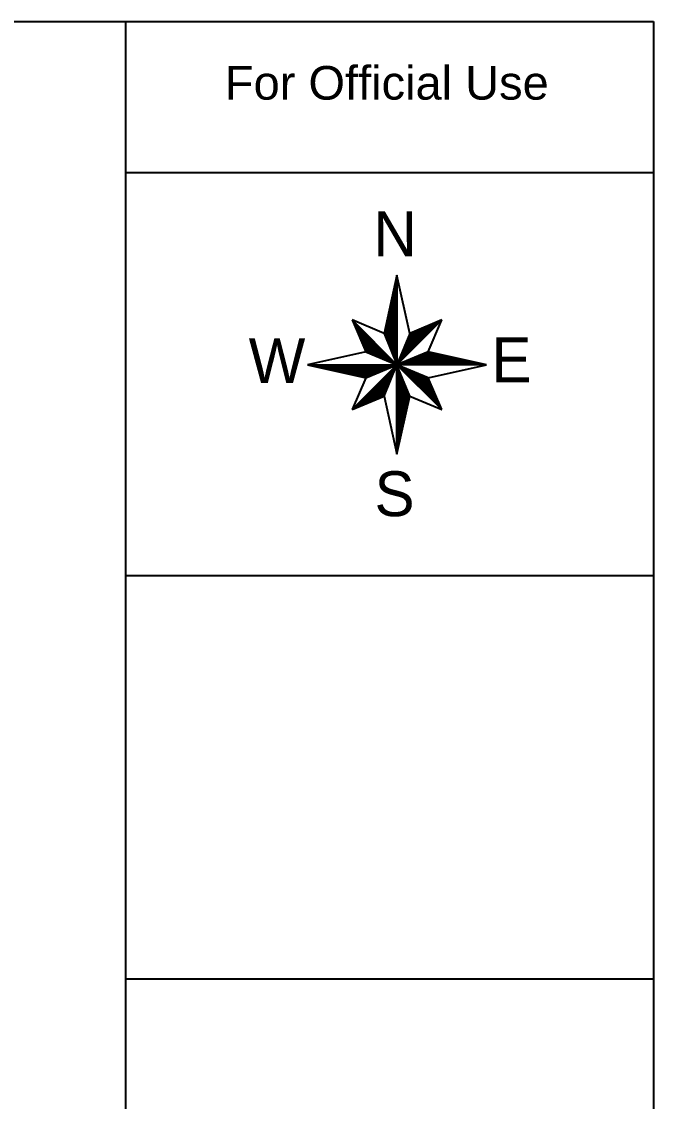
# Model space of a CAD drawing. Header units: inches. Extents: x -6800 to 96653, y -25814 to 17379.
# Drawn here: x 77516 to 78120, y -3256 to -2224 of the extents above; entities that cross this region are included whole.
import ezdxf

# ---------------------------------------------------------------- set-up
doc = ezdxf.new("R2010")
doc.units = ezdxf.units.IN
doc.header["$MEASUREMENT"] = 0
doc.layers.add('Page Format', color=7, linetype='Continuous', lineweight=25)
doc.styles.add('GOTHICE', font='gothice')
doc.styles.get("Standard").update_dxf_attribs({"font": 'arial.ttf'})

# ---------------------------------------------------------------- blocks, each defined once
blk = doc.blocks.new('*X360')
at = {"color": 0}
for p, q in [((15.32, 10.228), (16.001, 10.909)), ((15.332, 10.259), (15.97, 10.896)), ((15.345, 10.289), (15.939, 10.883)), ((15.357, 10.319), (15.908, 10.87)), ((15.37, 10.349), (15.877, 10.857)), ((15.382, 10.379), (15.846, 10.843)), ((15.395, 10.409), (15.815, 10.83)), ((15.407, 10.44), (15.784, 10.817)), ((15.42, 10.47), (15.754, 10.804)), ((15.432, 10.5), (15.723, 10.791)), ((15.445, 10.53), (15.692, 10.777)), ((15.457, 10.56), (15.661, 10.764)), ((15.47, 10.591), (15.63, 10.751)), ((15.482, 10.621), (15.599, 10.738)), ((15.495, 10.651), (15.568, 10.725)), ((15.507, 10.681), (15.537, 10.711))]:
    blk.add_line(p, q, dxfattribs=at)
blk = doc.blocks.new('*X359')
at = {"color": 0}
for p, q in [((15.378, 10.217), (15.424, 10.262)), ((15.396, 10.217), (15.454, 10.274)), ((15.414, 10.217), (15.484, 10.287)), ((15.432, 10.217), (15.514, 10.299)), ((15.449, 10.217), (15.544, 10.312)), ((15.467, 10.217), (15.574, 10.324)), ((15.485, 10.217), (15.605, 10.337)), ((15.502, 10.217), (15.635, 10.349)), ((15.52, 10.217), (15.665, 10.362)), ((15.538, 10.217), (15.695, 10.374)), ((15.555, 10.217), (15.725, 10.387)), ((15.573, 10.217), (15.756, 10.399)), ((15.591, 10.217), (15.786, 10.412)), ((15.608, 10.217), (15.808, 10.416)), ((15.626, 10.217), (15.822, 10.413)), ((15.644, 10.217), (15.837, 10.41)), ((15.661, 10.217), (15.851, 10.406)), ((15.679, 10.217), (15.866, 10.403)), ((15.697, 10.217), (15.88, 10.4)), ((15.714, 10.217), (15.895, 10.397)), ((15.732, 10.217), (15.909, 10.394)), ((15.75, 10.217), (15.924, 10.39)), ((15.767, 10.217), (15.938, 10.387)), ((15.785, 10.217), (15.952, 10.384)), ((15.803, 10.217), (15.967, 10.381)), ((15.82, 10.217), (15.981, 10.378)), ((15.838, 10.217), (15.996, 10.374)), ((15.856, 10.217), (16.01, 10.371)), ((15.873, 10.217), (16.025, 10.368)), ((15.891, 10.217), (16.039, 10.365)), ((15.909, 10.217), (16.054, 10.362)), ((15.926, 10.217), (16.068, 10.358)), ((15.944, 10.217), (16.083, 10.355)), ((15.962, 10.217), (16.097, 10.352)), ((15.98, 10.217), (16.112, 10.349)), ((15.997, 10.217), (16.126, 10.346)), ((16.015, 10.217), (16.141, 10.342)), ((16.033, 10.217), (16.155, 10.339)), ((16.05, 10.217), (16.17, 10.336)), ((16.068, 10.217), (16.184, 10.333)), ((16.086, 10.217), (16.198, 10.329)), ((16.103, 10.217), (16.213, 10.326)), ((16.121, 10.217), (16.227, 10.323)), ((16.139, 10.217), (16.242, 10.32)), ((16.156, 10.217), (16.256, 10.317)), ((16.174, 10.217), (16.271, 10.313)), ((16.192, 10.217), (16.285, 10.31)), ((16.209, 10.217), (16.3, 10.307)), ((16.227, 10.217), (16.314, 10.304)), ((16.245, 10.217), (16.329, 10.301)), ((16.262, 10.217), (16.343, 10.297)), ((16.28, 10.217), (16.358, 10.294)), ((16.298, 10.217), (16.372, 10.291)), ((16.315, 10.217), (16.387, 10.288)), ((16.333, 10.217), (16.401, 10.285)), ((16.351, 10.217), (16.415, 10.281)), ((16.368, 10.217), (16.43, 10.278)), ((16.386, 10.217), (16.444, 10.275)), ((16.404, 10.217), (16.459, 10.272)), ((16.421, 10.217), (16.473, 10.269)), ((16.439, 10.217), (16.488, 10.265)), ((16.457, 10.217), (16.502, 10.262)), ((16.474, 10.217), (16.517, 10.259)), ((16.492, 10.217), (16.531, 10.256)), ((15.325, 10.217), (15.333, 10.224)), ((15.343, 10.217), (15.363, 10.237)), ((15.361, 10.217), (15.393, 10.249)), ((16.51, 10.217), (16.546, 10.252)), ((16.528, 10.217), (16.56, 10.249)), ((16.545, 10.217), (16.575, 10.246)), ((16.563, 10.217), (16.589, 10.243)), ((16.581, 10.217), (16.604, 10.24)), ((16.598, 10.217), (16.618, 10.236)), ((16.616, 10.217), (16.633, 10.233)), ((16.634, 10.217), (16.647, 10.23)), ((16.651, 10.217), (16.661, 10.227)), ((16.669, 10.217), (16.676, 10.224)), ((16.687, 10.217), (16.69, 10.22)), ((16.704, 10.217), (16.705, 10.217))]:
    blk.add_line(p, q, dxfattribs=at)
blk = doc.blocks.new('*X358')
at = {"color": 0}
for p, q in [((15.32, 10.211), (15.322, 10.213)), ((15.329, 10.202), (15.335, 10.208)), ((15.338, 10.194), (15.347, 10.203)), ((15.347, 10.185), (15.36, 10.198)), ((15.355, 10.176), (15.372, 10.193)), ((15.364, 10.167), (15.385, 10.188)), ((15.373, 10.158), (15.397, 10.182)), ((15.382, 10.149), (15.41, 10.177)), ((15.391, 10.141), (15.422, 10.172)), ((15.4, 10.132), (15.435, 10.167)), ((15.408, 10.123), (15.447, 10.162)), ((15.417, 10.114), (15.46, 10.156)), ((15.426, 10.105), (15.472, 10.151)), ((15.435, 10.096), (15.485, 10.146)), ((15.444, 10.087), (15.497, 10.141)), ((15.453, 10.079), (15.51, 10.136)), ((15.461, 10.07), (15.522, 10.131)), ((15.47, 10.061), (15.535, 10.125)), ((15.479, 10.052), (15.547, 10.12)), ((15.488, 10.043), (15.56, 10.115)), ((15.497, 10.034), (15.572, 10.11)), ((15.506, 10.026), (15.585, 10.105)), ((15.515, 10.017), (15.597, 10.1)), ((15.523, 10.008), (15.61, 10.094)), ((15.532, 9.999), (15.622, 10.089)), ((15.541, 9.99), (15.635, 10.084)), ((15.55, 9.981), (15.647, 10.079)), ((15.559, 9.973), (15.66, 10.074)), ((15.568, 9.964), (15.672, 10.068)), ((15.576, 9.955), (15.685, 10.063)), ((15.585, 9.946), (15.697, 10.058)), ((15.594, 9.937), (15.71, 10.053)), ((15.603, 9.928), (15.722, 10.048)), ((15.612, 9.92), (15.735, 10.043)), ((15.621, 9.911), (15.747, 10.037)), ((15.629, 9.902), (15.76, 10.032)), ((15.638, 9.893), (15.772, 10.027)), ((15.647, 9.884), (15.785, 10.022)), ((15.656, 9.875), (15.797, 10.017)), ((15.665, 9.867), (15.804, 10.006)), ((15.674, 9.858), (15.81, 9.994)), ((15.682, 9.849), (15.815, 9.981)), ((15.691, 9.84), (15.82, 9.969)), ((15.7, 9.831), (15.826, 9.957)), ((15.709, 9.822), (15.831, 9.944)), ((15.718, 9.813), (15.836, 9.932)), ((15.727, 9.805), (15.841, 9.919)), ((15.735, 9.796), (15.847, 9.907)), ((15.744, 9.787), (15.852, 9.895)), ((15.753, 9.778), (15.857, 9.882)), ((15.762, 9.769), (15.863, 9.87)), ((15.771, 9.76), (15.868, 9.857)), ((15.78, 9.752), (15.873, 9.845)), ((15.789, 9.743), (15.878, 9.833)), ((15.797, 9.734), (15.884, 9.82)), ((15.806, 9.725), (15.889, 9.808)), ((15.815, 9.716), (15.894, 9.796)), ((15.824, 9.707), (15.9, 9.783)), ((15.833, 9.699), (15.905, 9.771)), ((15.842, 9.69), (15.91, 9.758)), ((15.85, 9.681), (15.916, 9.746)), ((15.859, 9.672), (15.921, 9.734)), ((15.868, 9.663), (15.926, 9.721)), ((15.877, 9.654), (15.931, 9.709)), ((15.886, 9.646), (15.937, 9.696)), ((15.895, 9.637), (15.942, 9.684)), ((15.903, 9.628), (15.947, 9.672)), ((15.912, 9.619), (15.953, 9.659)), ((15.921, 9.61), (15.958, 9.647)), ((15.93, 9.601), (15.963, 9.635)), ((15.939, 9.592), (15.968, 9.622)), ((15.948, 9.584), (15.974, 9.61)), ((15.956, 9.575), (15.979, 9.597)), ((15.965, 9.566), (15.984, 9.585)), ((15.974, 9.557), (15.99, 9.573)), ((15.983, 9.548), (15.995, 9.56)), ((15.992, 9.539), (16, 9.548)), ((16.001, 9.531), (16.006, 9.535)), ((16.009, 9.522), (16.011, 9.523))]:
    blk.add_line(p, q, dxfattribs=at)
blk = doc.blocks.new('*X357')
at = {"color": 0}
for p, q in [((15.315, 10.206), (15.318, 10.209)), ((15.315, 10.188), (15.323, 10.196)), ((15.315, 10.17), (15.328, 10.184)), ((15.315, 10.153), (15.333, 10.171)), ((15.315, 10.135), (15.339, 10.159)), ((15.315, 10.117), (15.344, 10.146)), ((15.315, 10.1), (15.349, 10.134)), ((15.315, 10.082), (15.354, 10.121)), ((15.315, 10.064), (15.359, 10.109)), ((15.315, 10.047), (15.364, 10.096)), ((15.315, 10.029), (15.37, 10.084)), ((15.315, 10.011), (15.375, 10.071)), ((15.315, 9.994), (15.38, 10.059)), ((15.315, 9.976), (15.385, 10.046)), ((15.315, 9.958), (15.39, 10.034)), ((15.315, 9.941), (15.395, 10.021)), ((15.315, 9.923), (15.401, 10.009)), ((15.315, 9.905), (15.406, 9.996)), ((15.315, 9.888), (15.411, 9.984)), ((15.315, 9.87), (15.416, 9.971)), ((15.315, 9.852), (15.421, 9.959)), ((15.315, 9.835), (15.427, 9.946)), ((15.315, 9.817), (15.432, 9.934)), ((15.315, 9.799), (15.437, 9.921)), ((15.315, 9.782), (15.442, 9.909)), ((15.315, 9.764), (15.447, 9.896)), ((15.315, 9.746), (15.452, 9.884)), ((15.315, 9.729), (15.458, 9.871)), ((15.315, 9.711), (15.463, 9.859)), ((15.315, 9.693), (15.468, 9.846)), ((15.315, 9.676), (15.473, 9.834)), ((15.315, 9.658), (15.478, 9.821)), ((15.315, 9.64), (15.484, 9.809)), ((15.315, 9.622), (15.489, 9.796)), ((15.315, 9.605), (15.494, 9.784)), ((15.315, 9.587), (15.499, 9.771)), ((15.315, 9.569), (15.504, 9.759)), ((15.315, 9.552), (15.509, 9.746)), ((15.315, 9.534), (15.515, 9.734)), ((15.315, 9.516), (15.512, 9.714)), ((15.315, 9.499), (15.507, 9.691)), ((15.315, 9.481), (15.502, 9.668)), ((15.315, 9.463), (15.497, 9.646)), ((15.315, 9.446), (15.492, 9.623)), ((15.315, 9.428), (15.487, 9.6)), ((15.315, 9.41), (15.482, 9.577)), ((15.315, 9.393), (15.477, 9.555)), ((15.315, 9.375), (15.472, 9.532)), ((15.315, 9.357), (15.467, 9.509)), ((15.315, 9.34), (15.462, 9.487)), ((15.315, 9.322), (15.457, 9.464)), ((15.315, 9.304), (15.452, 9.441)), ((15.315, 9.287), (15.447, 9.418)), ((15.315, 9.269), (15.442, 9.396)), ((15.315, 9.251), (15.436, 9.373)), ((15.315, 9.234), (15.431, 9.35)), ((15.315, 9.216), (15.426, 9.328)), ((15.315, 9.198), (15.421, 9.305)), ((15.315, 9.181), (15.416, 9.282)), ((15.315, 9.163), (15.411, 9.259)), ((15.315, 9.145), (15.406, 9.237)), ((15.315, 9.128), (15.401, 9.214)), ((15.315, 9.11), (15.396, 9.191)), ((15.315, 9.092), (15.391, 9.169)), ((15.315, 9.074), (15.386, 9.146)), ((15.315, 9.057), (15.381, 9.123)), ((15.315, 9.039), (15.376, 9.1)), ((15.315, 9.021), (15.371, 9.078)), ((15.315, 9.004), (15.366, 9.055)), ((15.315, 8.986), (15.361, 9.032)), ((15.315, 8.968), (15.356, 9.01)), ((15.315, 8.951), (15.351, 8.987)), ((15.315, 8.933), (15.346, 8.964)), ((15.315, 8.915), (15.341, 8.941)), ((15.315, 8.898), (15.336, 8.919)), ((15.315, 8.88), (15.331, 8.896)), ((15.315, 8.862), (15.326, 8.873)), ((15.315, 8.845), (15.321, 8.851)), ((15.315, 8.827), (15.316, 8.828))]:
    blk.add_line(p, q, dxfattribs=at)
blk = doc.blocks.new('*X356')
at = {"color": 0}
for p, q in [((14.635, 9.527), (15.307, 10.198)), ((14.666, 9.54), (15.295, 10.168)), ((14.697, 9.553), (15.282, 10.138)), ((14.728, 9.566), (15.27, 10.108)), ((14.759, 9.579), (15.257, 10.078)), ((14.79, 9.593), (15.245, 10.047)), ((14.821, 9.606), (15.232, 10.017)), ((14.852, 9.619), (15.22, 9.987)), ((14.882, 9.632), (15.207, 9.957)), ((14.913, 9.645), (15.195, 9.927)), ((14.944, 9.659), (15.182, 9.896)), ((14.975, 9.672), (15.17, 9.866)), ((15.006, 9.685), (15.157, 9.836)), ((15.037, 9.698), (15.145, 9.806)), ((15.068, 9.711), (15.132, 9.776)), ((15.099, 9.725), (15.12, 9.746))]:
    blk.add_line(p, q, dxfattribs=at)
blk = doc.blocks.new('*X355')
at = {"color": 0}
for p, q in [((13.928, 10.215), (13.929, 10.217)), ((13.942, 10.212), (13.947, 10.217)), ((13.957, 10.209), (13.964, 10.217)), ((13.971, 10.206), (13.982, 10.217)), ((13.985, 10.202), (14, 10.217)), ((14, 10.199), (14.017, 10.217)), ((14.014, 10.196), (14.035, 10.217)), ((14.029, 10.193), (14.053, 10.217)), ((14.043, 10.19), (14.07, 10.217)), ((14.058, 10.186), (14.088, 10.217)), ((14.072, 10.183), (14.106, 10.217)), ((14.087, 10.18), (14.123, 10.217)), ((14.101, 10.177), (14.141, 10.217)), ((14.116, 10.174), (14.159, 10.217)), ((14.13, 10.17), (14.176, 10.217)), ((14.145, 10.167), (14.194, 10.217)), ((14.159, 10.164), (14.212, 10.217)), ((14.174, 10.161), (14.229, 10.217)), ((14.188, 10.158), (14.247, 10.217)), ((14.203, 10.154), (14.265, 10.217)), ((14.217, 10.151), (14.282, 10.217)), ((14.231, 10.148), (14.3, 10.217)), ((14.246, 10.145), (14.318, 10.217)), ((14.26, 10.142), (14.335, 10.217)), ((14.275, 10.138), (14.353, 10.217)), ((14.289, 10.135), (14.371, 10.217)), ((14.304, 10.132), (14.389, 10.217)), ((14.318, 10.129), (14.406, 10.217)), ((14.333, 10.125), (14.424, 10.217)), ((14.347, 10.122), (14.442, 10.217)), ((14.362, 10.119), (14.459, 10.217)), ((14.376, 10.116), (14.477, 10.217)), ((14.391, 10.113), (14.495, 10.217)), ((14.405, 10.109), (14.512, 10.217)), ((14.42, 10.106), (14.53, 10.217)), ((14.434, 10.103), (14.548, 10.217)), ((14.449, 10.1), (14.565, 10.217)), ((14.463, 10.097), (14.583, 10.217)), ((14.477, 10.093), (14.601, 10.217)), ((14.492, 10.09), (14.618, 10.217)), ((14.506, 10.087), (14.636, 10.217)), ((14.521, 10.084), (14.654, 10.217)), ((14.535, 10.081), (14.671, 10.217)), ((14.55, 10.077), (14.689, 10.217)), ((14.564, 10.074), (14.707, 10.217)), ((14.579, 10.071), (14.724, 10.217)), ((14.593, 10.068), (14.742, 10.217)), ((14.608, 10.065), (14.76, 10.217)), ((14.622, 10.061), (14.777, 10.217)), ((14.637, 10.058), (14.795, 10.217)), ((14.651, 10.055), (14.813, 10.217)), ((14.666, 10.052), (14.83, 10.217)), ((14.68, 10.048), (14.848, 10.217)), ((14.694, 10.045), (14.866, 10.217)), ((14.709, 10.042), (14.883, 10.217)), ((14.723, 10.039), (14.901, 10.217)), ((14.738, 10.036), (14.919, 10.217)), ((14.752, 10.032), (14.937, 10.217)), ((14.767, 10.029), (14.954, 10.217)), ((14.781, 10.026), (14.972, 10.217)), ((14.796, 10.023), (14.99, 10.217)), ((14.81, 10.02), (15.007, 10.217)), ((14.825, 10.016), (15.025, 10.217)), ((14.85, 10.024), (15.043, 10.217)), ((14.88, 10.037), (15.06, 10.217)), ((14.911, 10.049), (15.078, 10.217)), ((14.941, 10.062), (15.096, 10.217)), ((14.971, 10.074), (15.113, 10.217)), ((15.001, 10.087), (15.131, 10.217)), ((15.031, 10.099), (15.149, 10.217)), ((15.061, 10.112), (15.166, 10.217)), ((15.092, 10.124), (15.184, 10.217)), ((15.122, 10.137), (15.202, 10.217)), ((15.152, 10.149), (15.219, 10.217)), ((15.182, 10.162), (15.237, 10.217)), ((15.212, 10.174), (15.255, 10.217)), ((15.243, 10.187), (15.272, 10.217)), ((15.273, 10.199), (15.29, 10.217)), ((15.303, 10.212), (15.308, 10.217))]:
    blk.add_line(p, q, dxfattribs=at)
blk = doc.blocks.new('*X354')
at = {"color": 0}
for p, q in [((14.62, 10.907), (14.622, 10.909)), ((14.625, 10.895), (14.631, 10.901)), ((14.63, 10.883), (14.639, 10.892)), ((14.636, 10.87), (14.648, 10.883)), ((14.641, 10.858), (14.657, 10.874)), ((14.646, 10.845), (14.666, 10.865)), ((14.651, 10.833), (14.675, 10.856)), ((14.657, 10.821), (14.684, 10.848)), ((14.662, 10.808), (14.693, 10.839)), ((14.667, 10.796), (14.701, 10.83)), ((14.673, 10.784), (14.71, 10.821)), ((14.678, 10.771), (14.719, 10.812)), ((14.683, 10.759), (14.728, 10.803)), ((14.689, 10.746), (14.737, 10.795)), ((14.694, 10.734), (14.746, 10.786)), ((14.699, 10.722), (14.754, 10.777)), ((14.704, 10.709), (14.763, 10.768)), ((14.71, 10.697), (14.772, 10.759)), ((14.715, 10.685), (14.781, 10.75)), ((14.72, 10.672), (14.79, 10.742)), ((14.726, 10.66), (14.799, 10.733)), ((14.731, 10.647), (14.807, 10.724)), ((14.736, 10.635), (14.816, 10.715)), ((14.741, 10.623), (14.825, 10.706)), ((14.747, 10.61), (14.834, 10.697)), ((14.752, 10.598), (14.843, 10.689)), ((14.757, 10.585), (14.852, 10.68)), ((14.763, 10.573), (14.86, 10.671)), ((14.768, 10.561), (14.869, 10.662)), ((14.773, 10.548), (14.878, 10.653)), ((14.779, 10.536), (14.887, 10.644)), ((14.784, 10.524), (14.896, 10.635)), ((14.789, 10.511), (14.905, 10.627)), ((14.794, 10.499), (14.913, 10.618)), ((14.8, 10.486), (14.922, 10.609)), ((14.805, 10.474), (14.931, 10.6)), ((14.81, 10.462), (14.94, 10.591)), ((14.816, 10.449), (14.949, 10.582)), ((14.821, 10.437), (14.958, 10.574)), ((14.826, 10.424), (14.967, 10.565)), ((14.835, 10.415), (14.975, 10.556)), ((14.847, 10.41), (14.984, 10.547)), ((14.86, 10.405), (14.993, 10.538)), ((14.872, 10.4), (15.002, 10.529)), ((14.885, 10.395), (15.011, 10.521)), ((14.897, 10.389), (15.02, 10.512)), ((14.91, 10.384), (15.028, 10.503)), ((14.922, 10.379), (15.037, 10.494)), ((14.935, 10.374), (15.046, 10.485)), ((14.947, 10.369), (15.055, 10.476)), ((14.96, 10.364), (15.064, 10.468)), ((14.972, 10.358), (15.073, 10.459)), ((14.985, 10.353), (15.081, 10.45)), ((14.997, 10.348), (15.09, 10.441)), ((15.01, 10.343), (15.099, 10.432)), ((15.022, 10.338), (15.108, 10.423)), ((15.035, 10.333), (15.117, 10.415)), ((15.047, 10.327), (15.126, 10.406)), ((15.06, 10.322), (15.134, 10.397)), ((15.072, 10.317), (15.143, 10.388)), ((15.085, 10.312), (15.152, 10.379)), ((15.097, 10.307), (15.161, 10.37)), ((15.11, 10.301), (15.17, 10.361)), ((15.122, 10.296), (15.179, 10.353)), ((15.135, 10.291), (15.187, 10.344)), ((15.147, 10.286), (15.196, 10.335)), ((15.16, 10.281), (15.205, 10.326)), ((15.172, 10.276), (15.214, 10.317)), ((15.185, 10.27), (15.223, 10.308)), ((15.197, 10.265), (15.232, 10.3)), ((15.21, 10.26), (15.241, 10.291)), ((15.222, 10.255), (15.249, 10.282)), ((15.235, 10.25), (15.258, 10.273)), ((15.247, 10.245), (15.267, 10.264)), ((15.26, 10.239), (15.276, 10.255)), ((15.272, 10.234), (15.285, 10.247)), ((15.285, 10.229), (15.294, 10.238)), ((15.297, 10.224), (15.302, 10.229)), ((15.31, 10.219), (15.311, 10.22))]:
    blk.add_line(p, q, dxfattribs=at)
blk = doc.blocks.new('*X353')
at = {"color": 0}
for p, q in [((15.313, 11.6), (15.315, 11.602)), ((15.267, 11.396), (15.315, 11.443)), ((15.272, 11.419), (15.315, 11.461)), ((15.277, 11.441), (15.315, 11.479)), ((15.282, 11.464), (15.315, 11.496)), ((15.287, 11.487), (15.315, 11.514)), ((15.293, 11.51), (15.315, 11.532)), ((15.298, 11.532), (15.315, 11.549)), ((15.303, 11.555), (15.315, 11.567)), ((15.308, 11.578), (15.315, 11.585)), ((15.217, 11.169), (15.315, 11.266)), ((15.222, 11.192), (15.315, 11.284)), ((15.227, 11.214), (15.315, 11.302)), ((15.232, 11.237), (15.315, 11.32)), ((15.237, 11.26), (15.315, 11.337)), ((15.242, 11.282), (15.315, 11.355)), ((15.247, 11.305), (15.315, 11.373)), ((15.252, 11.328), (15.315, 11.39)), ((15.257, 11.351), (15.315, 11.408)), ((15.262, 11.373), (15.315, 11.426)), ((15.172, 10.964), (15.315, 11.107)), ((15.177, 10.987), (15.315, 11.125)), ((15.182, 11.01), (15.315, 11.143)), ((15.187, 11.033), (15.315, 11.16)), ((15.192, 11.055), (15.315, 11.178)), ((15.197, 11.078), (15.315, 11.196)), ((15.202, 11.101), (15.315, 11.213)), ((15.207, 11.123), (15.315, 11.231)), ((15.212, 11.146), (15.315, 11.249)), ((15.121, 10.737), (15.315, 10.931)), ((15.126, 10.76), (15.315, 10.948)), ((15.131, 10.783), (15.315, 10.966)), ((15.136, 10.805), (15.315, 10.984)), ((15.141, 10.828), (15.315, 11.001)), ((15.146, 10.851), (15.315, 11.019)), ((15.152, 10.874), (15.315, 11.037)), ((15.157, 10.896), (15.315, 11.054)), ((15.162, 10.919), (15.315, 11.072)), ((15.167, 10.942), (15.315, 11.09)), ((15.116, 10.715), (15.315, 10.913)), ((15.116, 10.696), (15.315, 10.895)), ((15.121, 10.684), (15.315, 10.878)), ((15.126, 10.671), (15.315, 10.86)), ((15.131, 10.659), (15.315, 10.842)), ((15.137, 10.646), (15.315, 10.825)), ((15.142, 10.634), (15.315, 10.807)), ((15.147, 10.621), (15.315, 10.789)), ((15.152, 10.609), (15.315, 10.772)), ((15.157, 10.596), (15.315, 10.754)), ((15.163, 10.584), (15.315, 10.736)), ((15.168, 10.571), (15.315, 10.718)), ((15.173, 10.559), (15.315, 10.701)), ((15.178, 10.546), (15.315, 10.683)), ((15.183, 10.534), (15.315, 10.665)), ((15.188, 10.521), (15.315, 10.648)), ((15.194, 10.509), (15.315, 10.63)), ((15.199, 10.496), (15.315, 10.612)), ((15.204, 10.484), (15.315, 10.595)), ((15.209, 10.471), (15.315, 10.577)), ((15.214, 10.459), (15.315, 10.559)), ((15.219, 10.446), (15.315, 10.542)), ((15.225, 10.434), (15.315, 10.524)), ((15.23, 10.421), (15.315, 10.506)), ((15.235, 10.409), (15.315, 10.489)), ((15.24, 10.396), (15.315, 10.471)), ((15.245, 10.384), (15.315, 10.453)), ((15.251, 10.371), (15.315, 10.436)), ((15.256, 10.359), (15.315, 10.418)), ((15.261, 10.346), (15.315, 10.4)), ((15.266, 10.334), (15.315, 10.383)), ((15.271, 10.321), (15.315, 10.365)), ((15.276, 10.309), (15.315, 10.347)), ((15.282, 10.296), (15.315, 10.33)), ((15.287, 10.284), (15.315, 10.312)), ((15.292, 10.271), (15.315, 10.294)), ((15.297, 10.259), (15.315, 10.277)), ((15.302, 10.246), (15.315, 10.259)), ((15.307, 10.234), (15.315, 10.241)), ((15.313, 10.221), (15.315, 10.224))]:
    blk.add_line(p, q, dxfattribs=at)

msp = doc.modelspace()

# ---------------------------------------------------------------- linework, layer by layer
at = {"transparency": 33554651}
for p, q in [((75743.8, -2224.1), (78119.8, -2224.1)), ((77615.8, -2224.1), (77615.8, -2368.1)), ((78119.8, -2224.1), (78119.8, -3908.9)), ((77615.8, -2368.1), (78119.8, -2368.1)), ((77615.8, -2368.1), (77615.8, -3908.9)), ((77615.8, -2753.3), (78119.8, -2753.3)), ((77615.8, -3138.5), (78119.8, -3138.5))]:
    msp.add_line(p, q, dxfattribs=at)
at = {"transparency": 33554687}
for p, q in [((77874.9, -2466.5), (77862.6, -2522.2)), ((77887.3, -2522.2), (77874.9, -2466.5)), ((77874.9, -2466.5), (77874.9, -2552)), ((77832.1, -2509.1), (77845.1, -2539.6)), ((77862.6, -2522.2), (77832.1, -2509.1)), ((77832.1, -2509.1), (77874.9, -2552)), ((77917.8, -2509.1), (77874.9, -2552)), ((77917.8, -2509.1), (77887.3, -2522.2)), ((77904.7, -2539.6), (77917.8, -2509.1)), ((77862.6, -2522.2), (77874.9, -2552)), ((77887.3, -2522.2), (77874.9, -2552)), ((77845.1, -2539.6), (77789.5, -2552)), ((77845.1, -2539.6), (77874.9, -2552)), ((77904.7, -2539.6), (77874.9, -2552)), ((77960.4, -2552), (77904.7, -2539.6)), ((77789.5, -2552), (77845.1, -2564.3)), ((77789.5, -2552), (77874.9, -2552)), ((77832.1, -2594.8), (77874.9, -2552)), ((77845.1, -2564.3), (77874.9, -2552)), ((77862.6, -2581.8), (77874.9, -2552)), ((77960.4, -2552), (77874.9, -2552)), ((77904.7, -2564.3), (77874.9, -2552)), ((77917.8, -2594.8), (77874.9, -2552)), ((77887.3, -2581.8), (77874.9, -2552)), ((77874.9, -2637.4), (77874.9, -2552)), ((77904.7, -2564.3), (77960.4, -2552)), ((77845.1, -2564.3), (77832.1, -2594.8)), ((77917.8, -2594.8), (77904.7, -2564.3)), ((77832.1, -2594.8), (77862.6, -2581.8)), ((77862.6, -2581.8), (77874.9, -2637.4)), ((77874.9, -2637.4), (77887.3, -2581.8)), ((77887.3, -2581.8), (77917.8, -2594.8))]:
    msp.add_line(p, q, dxfattribs=at)

# ---------------------------------------------------------------- block references
at = {"transparency": 33554687, "xscale": 61.36234400379558, "yscale": 61.36234400379558, "zscale": 61.36234400379558}
for name in ['*X353', '*X354', '*X360', '*X359', '*X355', '*X356', '*X357', '*X358']:
    msp.add_blockref(name, (76935.2, -3178.9), dxfattribs=at)

# ---------------------------------------------------------------- texts
at = {"transparency": 33554687, "style": 'GOTHICE'}
for s, p in [('N', (77852.4, -2448.2)), ('W', (77733.3, -2569.5)), ('E', (77965.1, -2568.6)), ('S', (77853.5, -2696.6))]:
    msp.add_text(s, height=42.9, dxfattribs=at).set_placement(p)
at = {"layer": 'Page Format', "transparency": 33554651, "insert": (77710.6, -2266.5), "char_height": 32.134, "attachment_point": 1}
msp.add_mtext_dynamic_manual_height_columns('For Official Use', width=475.224, gutter_width=160.7, heights=[0], dxfattribs=at)

doc.saveas('drawing.dxf')
